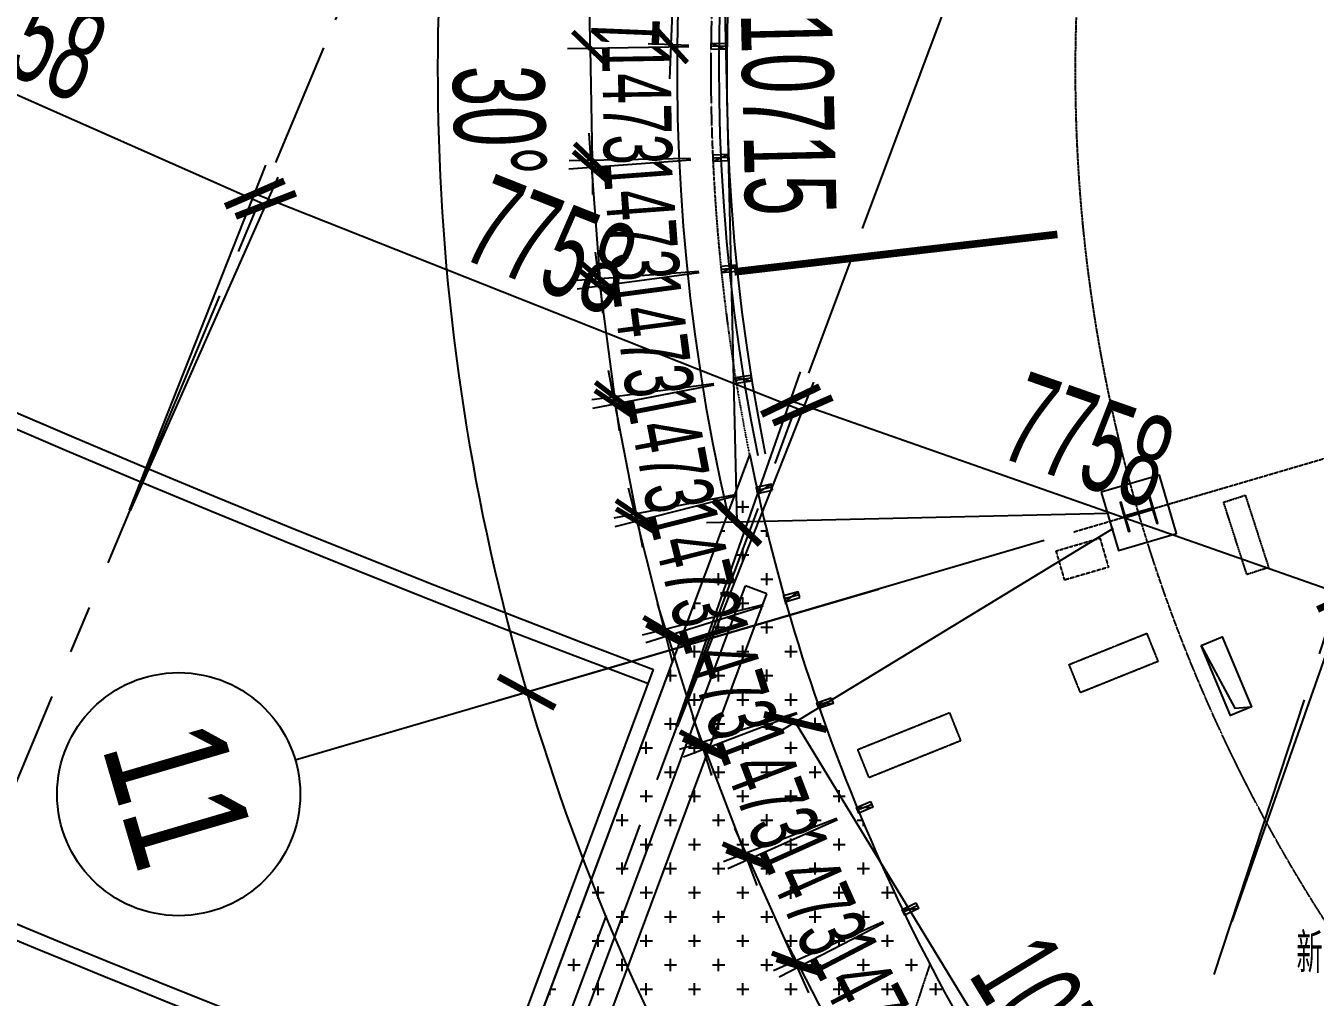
# Model space of a CAD drawing. Extents: x -668578 to 2331563, y -1202445 to 1620273.
# Drawn here: x 523429 to 540407, y 102797 to 115585 of the extents above; entities that cross this region are included whole.
import ezdxf
from ezdxf.enums import TextEntityAlignment as Align

# ---------------------------------------------------------------- set-up
doc = ezdxf.new("R2010")
doc.units = 0
for name, pattern in [('CENTER2', [28.575, 19.05, -3.175, 3.175, -3.175]), ('CONTINOUS', [0]), ('DASH', [0.35, 0.25, -0.1]), ('DOT2', [0.125, 0, -0.125]), ('DOTE', [2.42, 2, -0.2, 0.02, -0.2])]:
    doc.linetypes.add(name, pattern=pattern)
doc.layers.get('0').update_dxf_attribs({"color": 8})
doc.layers.get('Defpoints').update_dxf_attribs({"color": 8})
for name, color, linetype in [('#标注', 8, 'Continuous'), ('#轴线', 8, 'CENTER2'), ('A-AL', 8, 'Continuous'), ('A-BEAM-PLAN-C', 8, 'Continuous'), ('A-COLS-PLAN-S', 8, 'Continuous'), ('A-DIMS-150', 8, 'Continuous'), ('A-EVTR', 8, 'Continuous'), ('A-FLOR-OTLN', 8, 'DOT2'), ('A-GLASS', 8, 'Continuous'), ('A-ROOF-DRAN', 8, 'Continuous'), ('A-WIND-FRAM', 8, 'Continuous'), ('C-AXIS', 8, 'DOTE'), ('dim', 8, 'Continuous'), ('WINDOW', 8, 'Continuous'), ('外轮廓', 8, 'Continuous'), ('建-文字', 8, 'Continuous'), ('暖-消防-挡烟垂壁', 8, 'Continuous')]:
    doc.layers.add(name, color=color, linetype=linetype)
doc.styles.add('JHZX', font='jrs.shx', dxfattribs={"width": 0.6, "bigfont": 'jhz.shx'})
doc.styles.add('XD2008', font='xd-hzs.shx', dxfattribs={"width": 0.7, "bigfont": 'xd-hztxt.shx'})
doc.dimstyles.new('JZBZ-300', dxfattribs={"dimscale": 300, "dimtxt": 3, "dimasz": 1.5, "dimexe": 1, "dimexo": 1, "dimgap": 0.5, "dimtad": 1, "dimdec": 0, "dimdsep": 46, "dimtxsty": 'JHZX', "dimblk1": 'ARCHTICK', "dimblk2": 'ARCHTICK', "dimsah": 1, "dimcen": 0, "dimclrd": 1, "dimclre": 1, "dimclrt": 2, "dimazin": 2, "dimtfac": 1, "dimtdec": 0, "dimtix": 1, "dimtmove": 0, "dimatfit": 3, "dimfxl": 0, "dimtolj": 1, "dimlwd": -1, "dimlwe": -1, "dimarcsym": 0})
doc.dimstyles.new('JZBZ-400', dxfattribs={"dimscale": 400, "dimtxt": 3, "dimasz": 1.5, "dimexe": 1, "dimexo": 1, "dimgap": 0.5, "dimtad": 1, "dimdec": 0, "dimdsep": 46, "dimtxsty": 'JHZX', "dimblk1": 'ARCHTICK', "dimblk2": 'ARCHTICK', "dimsah": 1, "dimcen": 0, "dimclrd": 1, "dimclre": 1, "dimclrt": 2, "dimazin": 2, "dimtfac": 1, "dimtdec": 0, "dimtix": 1, "dimtmove": 0, "dimatfit": 3, "dimfxl": 0, "dimtolj": 1, "dimlwd": -1, "dimlwe": -1, "dimarcsym": 0})

# ---------------------------------------------------------------- blocks, each defined once
blk = doc.blocks.new('_ARCHTICK')
at = {"color": 0, "linetype": 'ByBlock', "const_width": 0.15}
blk.add_lwpolyline([(-0.5, -0.5), (0.5, 0.5)], dxfattribs=at)
blk = doc.blocks.new('*D2918')
at = {"layer": '#标注', "ltscale": 300, "transparency": 16777216}
for p, q in [((52517, 44290), (60086, 50671)), ((174425, -21557), (175612, -11729))]:
    blk.add_line(p, q, dxfattribs=at)
blk.add_arc((197092, 166179), 179600, 220.13382, 263.11563, dxfattribs=at)
at = {"layer": 'Defpoints', "color": 0, "ltscale": 300, "transparency": 16777216}
for p in [(197092, 166179), (52212, 44032), (92699, 20035), (174378, -21955)]:
    blk.add_point(p, dxfattribs=at)
at = {"layer": '#标注', "ltscale": 300, "transparency": 16777216, "xscale": 600, "yscale": 600, "zscale": 600}
for p, rotation in [((59781, 50414), 130.1338192809486), ((175564, -12126), 353.1156299250185)]:
    blk.add_blockref('_ARCHTICK', p, dxfattribs=dict(at, rotation=rotation))
at = {"layer": '#标注', "ltscale": 300, "transparency": 16777216, "insert": (112118, 8861), "char_height": 1200, "attachment_point": 5, "rotation": 331.6247, "style": 'JHZX'}
blk.add_mtext('\\A1;42.98°', dxfattribs=at)
blk = doc.blocks.new('*D2916')
at = {"layer": '#标注', "ltscale": 300, "transparency": 16777216}
for p, q in [((117229, -5229), (120396, 1570)), ((124057, -8248), (126954, -1330))]:
    blk.add_line(p, q, dxfattribs=at)
blk.add_arc((197092, 166179), 182000, 245.01802, 247.28023, dxfattribs=at)
at = {"layer": 'Defpoints', "color": 0, "ltscale": 300, "transparency": 16777216}
for p in [(197092, 166179), (122405, 210), (117060, -5591), (123903, -8617)]:
    blk.add_point(p, dxfattribs=at)
at = {"layer": '#标注', "ltscale": 300, "transparency": 16777216, "xscale": 600, "yscale": 600, "zscale": 600}
for p, rotation in [((120228, 1207), 155.0180245994223), ((126799, -1698), 337.2802253813061)]:
    blk.add_blockref('_ARCHTICK', p, dxfattribs=dict(at, rotation=rotation))
at = {"layer": '#标注', "ltscale": 300, "transparency": 16777216, "insert": (123823, 453), "char_height": 1200, "attachment_point": 5, "rotation": 336.1491, "style": 'JHZX'}
blk.add_mtext('\\A1;2.26°', dxfattribs=at)
blk = doc.blocks.new('*D2917')
at = {"layer": '#标注', "ltscale": 300, "transparency": 16777216}
for p, q in [((124057, -8248), (126954, -1330)), ((130999, -10995), (133620, -3968))]:
    blk.add_line(p, q, dxfattribs=at)
blk.add_arc((197092, 166179), 182000, 247.28023, 249.54243, dxfattribs=at)
at = {"layer": 'Defpoints', "color": 0, "ltscale": 300, "transparency": 16777216}
for p in [(197092, 166179), (129015, -2609), (123903, -8617), (130859, -11369)]:
    blk.add_point(p, dxfattribs=at)
at = {"layer": '#标注', "ltscale": 300, "transparency": 16777216, "xscale": 600, "yscale": 600, "zscale": 600}
for p, rotation in [((126799, -1698), 157.2802253813059), ((133481, -4342), 339.5424261212693)]:
    blk.add_blockref('_ARCHTICK', p, dxfattribs=dict(at, rotation=rotation))
at = {"layer": '#标注', "ltscale": 300, "transparency": 16777216, "insert": (130421, -2309), "char_height": 1200, "attachment_point": 5, "rotation": 338.4113, "style": 'JHZX'}
blk.add_mtext('\\A1;2.26°', dxfattribs=at)
blk = doc.blocks.new('*D2933')
at = {"layer": '#标注', "ltscale": 300, "transparency": 16777216}
for p, q in [((130999, -10995), (133620, -3968)), ((138044, -13465), (140386, -6340))]:
    blk.add_line(p, q, dxfattribs=at)
blk.add_arc((197092, 166179), 182000, 249.54243, 251.80463, dxfattribs=at)
at = {"layer": 'Defpoints', "color": 0, "ltscale": 300, "transparency": 16777216}
for p in [(197092, 166179), (135730, -5165), (130859, -11369), (137919, -13845)]:
    blk.add_point(p, dxfattribs=at)
at = {"layer": '#标注', "ltscale": 300, "transparency": 16777216, "xscale": 600, "yscale": 600, "zscale": 600}
for p, rotation in [((133481, -4342), 159.5424261212701), ((140261, -6720), 341.8046268610909)]:
    blk.add_blockref('_ARCHTICK', p, dxfattribs=dict(at, rotation=rotation))
at = {"layer": '#标注', "ltscale": 300, "transparency": 16777216, "insert": (137124, -4810), "char_height": 1200, "attachment_point": 5, "rotation": 340.6735, "style": 'JHZX'}
blk.add_mtext('\\A1;2.26°', dxfattribs=at)
blk = doc.blocks.new('*D2939')
at = {"layer": '#标注', "ltscale": 300, "transparency": 16777216}
for p, q in [((-1773, -1481), (-9342, -7863)), ((165914, -92056), (164727, -101884))]:
    blk.add_line(p, q, dxfattribs=at)
blk.add_arc((197092, 166179), 269610, 220.13382, 263.11563, dxfattribs=at)
at = {"layer": 'Defpoints', "color": 0, "ltscale": 300, "transparency": 16777216}
for p in [(197092, 166179), (-1467, -1224), (40380, -53208), (165962, -91659)]:
    blk.add_point(p, dxfattribs=at)
at = {"layer": '#标注', "ltscale": 300, "transparency": 16777216, "xscale": 600, "yscale": 600, "zscale": 600}
for p, rotation in [((-9036, -7605), 130.1338192809485), ((164775, -101487), 353.1156299250187)]:
    blk.add_blockref('_ARCHTICK', p, dxfattribs=dict(at, rotation=rotation))
at = {"layer": '#标注', "ltscale": 300, "transparency": 16777216, "insert": (69342, -70334), "char_height": 1200, "attachment_point": 5, "rotation": 331.6247, "style": 'JHZX'}
blk.add_mtext('\\A1;42.98°', dxfattribs=at)
blk = doc.blocks.new('*U2924')
at = {"linetype": 'ByBlock'}
blk.add_line((0, -20), (0, 0), dxfattribs=at)
blk.add_circle((0, -24), 4, dxfattribs=at)
at = {"color": 253, "linetype": 'ByBlock', "style": 'JHZX', "width": 0.75}
blk.add_attdef('AXES', text='', height=4, dxfattribs=at).set_placement((0, -24), align=Align.MIDDLE_CENTER)
blk = doc.blocks.new('*D2949')
at = {"layer": '#标注', "ltscale": 300, "transparency": 16777216}
for p, q in [((133126, -3716), (125838, -1943)), ((133390, -15101), (126193, -17210))]:
    blk.add_line(p, q, dxfattribs=at)
blk.add_arc((154503, -8916), 29100, 166.329, 196.329, dxfattribs=at)
at = {"layer": 'Defpoints', "color": 0, "ltscale": 300, "transparency": 16777216}
for p in [(133515, -3810), (125462, -7052), (154503, -8916), (133774, -14988)]:
    blk.add_point(p, dxfattribs=at)
at = {"layer": '#标注', "ltscale": 300, "transparency": 16777216, "xscale": 600, "yscale": 600, "zscale": 600}
for p, rotation in [((126227, -2038), 76.32902802312397), ((126576, -17097), 286.3290280231245)]:
    blk.add_blockref('_ARCHTICK', p, dxfattribs=dict(at, rotation=rotation))
at = {"layer": '#标注', "ltscale": 300, "transparency": 16777216, "insert": (126210, -9572), "char_height": 1200, "attachment_point": 5, "rotation": 271.329, "style": 'JHZX'}
blk.add_mtext('\\A1;30°', dxfattribs=at)
blk = doc.blocks.new('*D2950')
at = {"layer": '#标注', "ltscale": 300, "transparency": 16777216}
for p, q in [((133390, -15101), (126193, -17210)), ((139311, -24829), (134132, -30253))]:
    blk.add_line(p, q, dxfattribs=at)
blk.add_arc((154503, -8916), 29100, 196.329, 226.329, dxfattribs=at)
at = {"layer": 'Defpoints', "color": 0, "ltscale": 300, "transparency": 16777216}
for p in [(154503, -8916), (133774, -14988), (128421, -21822), (139587, -24539)]:
    blk.add_point(p, dxfattribs=at)
at = {"layer": '#标注', "ltscale": 300, "transparency": 16777216, "xscale": 600, "yscale": 600, "zscale": 600}
for p, rotation in [((126576, -17097), 106.3290280231245), ((134409, -29964), 316.3290280231343)]:
    blk.add_blockref('_ARCHTICK', p, dxfattribs=dict(at, rotation=rotation))
at = {"layer": '#标注', "ltscale": 300, "transparency": 16777216, "insert": (130329, -23630), "char_height": 1200, "attachment_point": 5, "rotation": 301.329, "style": 'JHZX'}
blk.add_mtext('\\A1;30°', dxfattribs=at)
blk = doc.blocks.new('*D2987')
at = {"layer": '#标注', "ltscale": 300, "transparency": 16777216}
for p, q in [((134296, -14943), (129771, -17698)), ((130113, -17490), (135684, -26642)), ((139867, -24096), (135343, -26850))]:
    blk.add_line(p, q, dxfattribs=at)
at = {"layer": 'Defpoints', "color": 0, "ltscale": 300, "transparency": 16777216}
for p in [(134638, -14735), (140209, -23888), (135684, -26642)]:
    blk.add_point(p, dxfattribs=at)
at = {"layer": '#标注', "ltscale": 300, "transparency": 16777216, "xscale": 600, "yscale": 600, "zscale": 600}
for p, rotation in [((130113, -17490), 121.3290179573024), ((135684, -26642), 301.3290179573024)]:
    blk.add_blockref('_ARCHTICK', p, dxfattribs=dict(at, rotation=rotation))
at = {"layer": '#标注', "ltscale": 300, "transparency": 16777216, "insert": (133582, -21650), "char_height": 1200, "attachment_point": 5, "rotation": 301.329, "style": 'JHZX'}
blk.add_mtext('\\A1;10715', dxfattribs=at)
blk = doc.blocks.new('*D2988')
at = {"layer": '#标注', "ltscale": 300, "transparency": 16777216}
for p, q in [((133989, -4032), (128694, -4155)), ((129094, -4146), (129342, -14858)), ((134238, -14745), (128942, -14868))]:
    blk.add_line(p, q, dxfattribs=at)
at = {"layer": 'Defpoints', "color": 0, "ltscale": 300, "transparency": 16777216}
for p in [(134389, -4023), (134638, -14735), (129342, -14858)]:
    blk.add_point(p, dxfattribs=at)
at = {"layer": '#标注', "ltscale": 300, "transparency": 16777216, "xscale": 600, "yscale": 600, "zscale": 600}
for p, rotation in [((129094, -4146), 91.32901795722822), ((129342, -14858), 271.3290179572282)]:
    blk.add_blockref('_ARCHTICK', p, dxfattribs=dict(at, rotation=rotation))
at = {"layer": '#标注', "ltscale": 300, "transparency": 16777216, "insert": (130018, -9484), "char_height": 1200, "attachment_point": 5, "rotation": 271.329, "style": 'JHZX'}
blk.add_mtext('\\A1;10715', dxfattribs=at)
blk = doc.blocks.new('*D3003')
at = {"layer": '#标注', "transparency": 16777216}
for p, q in [((-33156, -5786), (-31360, -1246)), ((-31507, -1618), (-24293, -4472)), ((-25943, -8640), (-24146, -4100))]:
    blk.add_line(p, q, dxfattribs=at)
at = {"layer": 'Defpoints', "color": 0, "transparency": 16777216}
for p in [(-24293, -4472), (-33304, -6158), (-26090, -9012)]:
    blk.add_point(p, dxfattribs=at)
at = {"layer": '#标注', "transparency": 16777216, "xscale": 600, "yscale": 600, "zscale": 600}
for p, rotation in [((-31507, -1618), 158.4113313762998), ((-24293, -4472), 338.4113313762998)]:
    blk.add_blockref('_ARCHTICK', p, dxfattribs=dict(at, rotation=rotation))
at = {"layer": '#标注', "transparency": 16777216, "insert": (-27606, -2301), "char_height": 1200, "attachment_point": 5, "rotation": 338.4113, "style": 'JHZX'}
blk.add_mtext('\\A1;7758', dxfattribs=at)
blk = doc.blocks.new('*D3004')
at = {"layer": '#标注', "transparency": 16777216}
for p, q in [((-25958, -8635), (-24320, -3965)), ((-24452, -4343), (-17131, -6910)), ((-18637, -11202), (-16999, -6533))]:
    blk.add_line(p, q, dxfattribs=at)
at = {"layer": 'Defpoints', "color": 0, "transparency": 16777216}
for p in [(-17131, -6910), (-26090, -9012), (-18769, -11580)]:
    blk.add_point(p, dxfattribs=at)
at = {"layer": '#标注', "transparency": 16777216, "xscale": 600, "yscale": 600, "zscale": 600}
for p, rotation in [((-24452, -4343), 160.6735245071912), ((-17131, -6910), 340.6735245071912)]:
    blk.add_blockref('_ARCHTICK', p, dxfattribs=dict(at, rotation=rotation))
at = {"layer": '#标注', "transparency": 16777216, "insert": (-20527, -4871), "char_height": 1200, "attachment_point": 5, "rotation": 340.6735, "style": 'JHZX'}
blk.add_mtext('\\A1;7758', dxfattribs=at)
blk = doc.blocks.new('*D3007')
at = {"layer": '#标注', "transparency": 16777216}
for p, q in [((-40237, -2655), (-38295, 1737)), ((-38457, 1371), (-31362, -1766)), ((-33142, -5792), (-31200, -1400))]:
    blk.add_line(p, q, dxfattribs=at)
at = {"layer": 'Defpoints', "color": 0, "transparency": 16777216}
for p in [(-31362, -1766), (-40399, -3021), (-33304, -6158)]:
    blk.add_point(p, dxfattribs=at)
at = {"layer": '#标注', "transparency": 16777216, "xscale": 600, "yscale": 600, "zscale": 600}
for p, rotation in [((-38457, 1371), 156.149138245412), ((-31362, -1766), 336.149138245412)]:
    blk.add_blockref('_ARCHTICK', p, dxfattribs=dict(at, rotation=rotation))
at = {"layer": '#标注', "transparency": 16777216, "insert": (-34586, 534), "char_height": 1200, "attachment_point": 5, "rotation": 336.1491, "style": 'JHZX'}
blk.add_mtext('\\A1;7758', dxfattribs=at)
blk = doc.blocks.new('*D2048')
at = {"layer": '#标注', "color": 1, "ltscale": 300, "transparency": 16777216}
for p, q in [((531984, 116807), (532003, 117257)), ((532220, 116797), (531685, 116819)), ((531984, 116807), (531923, 115335)), ((532159, 115326), (531624, 115348)), ((531923, 115335), (531905, 114886))]:
    blk.add_line(p, q, dxfattribs=at)
at = {"layer": 'Defpoints', "color": 0, "ltscale": 300, "transparency": 16777216}
for p in [(532520, 116785), (531923, 115335), (532459, 115313)]:
    blk.add_point(p, dxfattribs=at)
at = {"layer": '#标注', "color": 1, "ltscale": 300, "transparency": 16777216, "xscale": 450, "yscale": 450, "zscale": 450}
for p, rotation in [((531984, 116807), 267.6305211200087), ((531923, 115335), 87.63052112000868)]:
    blk.add_blockref('_ARCHTICK', p, dxfattribs=dict(at, rotation=rotation))
at = {"layer": '#标注', "color": 2, "ltscale": 300, "transparency": 16777216, "insert": (531354, 116096), "char_height": 900, "attachment_point": 5, "rotation": 87.6305, "style": 'JHZX'}
blk.add_mtext('\\A1;1473', dxfattribs=at)
blk = doc.blocks.new('*D2049')
at = {"layer": '#标注', "color": 1, "ltscale": 300, "transparency": 16777216}
for p, q in [((530861, 115287), (530854, 115737)), ((532159, 115308), (530561, 115282)), ((530861, 115287), (530886, 113814)), ((532183, 113836), (530586, 113809)), ((530886, 113814), (530893, 113364))]:
    blk.add_line(p, q, dxfattribs=at)
at = {"layer": 'Defpoints', "color": 0, "ltscale": 300, "transparency": 16777216}
for p in [(532459, 115313), (530886, 113814), (532483, 113841)]:
    blk.add_point(p, dxfattribs=at)
at = {"layer": '#标注', "color": 1, "ltscale": 300, "transparency": 16777216, "xscale": 450, "yscale": 450, "zscale": 450}
for p, rotation in [((530861, 115287), 270.9405587679716), ((530886, 113814), 90.94055876797158)]:
    blk.add_blockref('_ARCHTICK', p, dxfattribs=dict(at, rotation=rotation))
at = {"layer": '#标注', "color": 2, "ltscale": 300, "transparency": 16777216, "insert": (531473, 114560), "char_height": 900, "attachment_point": 5, "rotation": 270.9406, "style": 'JHZX'}
blk.add_mtext('\\A1;1473', dxfattribs=at)
blk = doc.blocks.new('*D2050')
at = {"layer": '#标注', "color": 1, "ltscale": 300, "transparency": 16777216}
for p, q in [((530880, 113721), (530846, 114170)), ((532184, 113818), (530580, 113699)), ((530880, 113721), (530989, 112253)), ((532293, 112350), (530689, 112230)), ((530989, 112253), (531022, 111804))]:
    blk.add_line(p, q, dxfattribs=at)
at = {"layer": 'Defpoints', "color": 0, "ltscale": 300, "transparency": 16777216}
for p in [(532483, 113841), (530989, 112253), (532592, 112372)]:
    blk.add_point(p, dxfattribs=at)
at = {"layer": '#标注', "color": 1, "ltscale": 300, "transparency": 16777216, "xscale": 450, "yscale": 450, "zscale": 450}
for p, rotation in [((530880, 113721), 274.2505964159392), ((530989, 112253), 94.25059641593927)]:
    blk.add_blockref('_ARCHTICK', p, dxfattribs=dict(at, rotation=rotation))
at = {"layer": '#标注', "color": 2, "ltscale": 300, "transparency": 16777216, "insert": (531532, 113031), "char_height": 900, "attachment_point": 5, "rotation": 274.2506, "style": 'JHZX'}
blk.add_mtext('\\A1;1473', dxfattribs=at)
blk = doc.blocks.new('*D2051')
at = {"layer": '#标注', "color": 1, "ltscale": 300, "transparency": 16777216}
for p, q in [((530988, 112159), (530929, 112605)), ((532295, 112332), (530691, 112119)), ((530988, 112159), (531182, 110699)), ((532489, 110872), (530884, 110659)), ((531182, 110699), (531241, 110253))]:
    blk.add_line(p, q, dxfattribs=at)
at = {"layer": 'Defpoints', "color": 0, "ltscale": 300, "transparency": 16777216}
for p in [(532592, 112372), (532786, 110912), (531182, 110699)]:
    blk.add_point(p, dxfattribs=at)
at = {"layer": '#标注', "color": 1, "ltscale": 300, "transparency": 16777216, "xscale": 450, "yscale": 450, "zscale": 450}
for p, rotation in [((530988, 112159), 277.5606340638996), ((531182, 110699), 97.56063406389963)]:
    blk.add_blockref('_ARCHTICK', p, dxfattribs=dict(at, rotation=rotation))
at = {"layer": '#标注', "color": 2, "ltscale": 300, "transparency": 16777216, "insert": (531680, 111508), "char_height": 900, "attachment_point": 5, "rotation": 277.5606, "style": 'JHZX'}
blk.add_mtext('\\A1;1473', dxfattribs=at)
blk = doc.blocks.new('*D2052')
at = {"layer": '#标注', "color": 1, "ltscale": 300, "transparency": 16777216}
for p, q in [((531187, 110605), (531102, 111047)), ((532491, 110855), (530892, 110548)), ((531187, 110605), (531464, 109158)), ((532769, 109409), (531170, 109102)), ((531464, 109158), (531549, 108716))]:
    blk.add_line(p, q, dxfattribs=at)
at = {"layer": 'Defpoints', "color": 0, "ltscale": 300, "transparency": 16777216}
for p in [(532786, 110912), (533064, 109465), (531464, 109158)]:
    blk.add_point(p, dxfattribs=at)
at = {"layer": '#标注', "color": 1, "ltscale": 300, "transparency": 16777216, "xscale": 450, "yscale": 450, "zscale": 450}
for p, rotation in [((531187, 110605), 280.8706717118635), ((531464, 109158), 100.8706717118635)]:
    blk.add_blockref('_ARCHTICK', p, dxfattribs=dict(at, rotation=rotation))
at = {"layer": '#标注', "color": 2, "ltscale": 300, "transparency": 16777216, "insert": (531915, 109995), "char_height": 900, "attachment_point": 5, "rotation": 280.8707, "style": 'JHZX'}
blk.add_mtext('\\A1;1473', dxfattribs=at)
blk = doc.blocks.new('*D2053')
at = {"layer": '#标注', "color": 1, "ltscale": 300, "transparency": 16777216}
for p, q in [((532773, 109392), (531184, 108990)), ((531475, 109064), (531365, 109500)), ((531475, 109064), (531836, 107636)), ((533134, 107964), (531545, 107563)), ((531836, 107636), (531946, 107200))]:
    blk.add_line(p, q, dxfattribs=at)
at = {"layer": 'Defpoints', "color": 0, "ltscale": 300, "transparency": 16777216}
for p in [(533064, 109465), (533425, 108038), (531836, 107636)]:
    blk.add_point(p, dxfattribs=at)
at = {"layer": '#标注', "color": 1, "ltscale": 300, "transparency": 16777216, "xscale": 450, "yscale": 450, "zscale": 450}
for p, rotation in [((531475, 109064), 284.1807093598268), ((531836, 107636), 104.1807093598268)]:
    blk.add_blockref('_ARCHTICK', p, dxfattribs=dict(at, rotation=rotation))
at = {"layer": '#标注', "color": 2, "ltscale": 300, "transparency": 16777216, "insert": (532237, 108497), "char_height": 900, "attachment_point": 5, "rotation": 284.1807, "style": 'JHZX'}
blk.add_mtext('\\A1;1473', dxfattribs=at)
blk = doc.blocks.new('*D2054')
at = {"layer": '#标注', "color": 1, "ltscale": 300, "transparency": 16777216}
for p, q in [((533139, 107947), (531595, 107461)), ((531881, 107551), (531746, 107980)), ((531881, 107551), (532324, 106146)), ((533581, 106543), (532038, 106056)), ((532324, 106146), (532459, 105717))]:
    blk.add_line(p, q, dxfattribs=at)
at = {"layer": 'Defpoints', "color": 0, "ltscale": 300, "transparency": 16777216}
for p in [(533425, 108038), (533867, 106633), (532324, 106146)]:
    blk.add_point(p, dxfattribs=at)
at = {"layer": '#标注', "color": 1, "ltscale": 300, "transparency": 16777216, "xscale": 450, "yscale": 450, "zscale": 450}
for p, rotation in [((531881, 107551), 287.4907470077891), ((532324, 106146), 107.4907470077892)]:
    blk.add_blockref('_ARCHTICK', p, dxfattribs=dict(at, rotation=rotation))
at = {"layer": '#标注', "color": 2, "ltscale": 300, "transparency": 16777216, "insert": (532675, 107029), "char_height": 900, "attachment_point": 5, "rotation": 287.4907, "style": 'JHZX'}
blk.add_mtext('\\A1;1473', dxfattribs=at)
blk = doc.blocks.new('*D2055')
at = {"layer": '#标注', "color": 1, "ltscale": 300, "transparency": 16777216}
for p, q in [((533587, 106526), (532091, 105958)), ((532372, 106065), (532212, 106485)), ((532372, 106065), (532895, 104688)), ((534110, 105149), (532615, 104581)), ((532895, 104688), (533055, 104267))]:
    blk.add_line(p, q, dxfattribs=at)
at = {"layer": 'Defpoints', "color": 0, "ltscale": 300, "transparency": 16777216}
for p in [(533867, 106633), (534390, 105256), (532895, 104688)]:
    blk.add_point(p, dxfattribs=at)
at = {"layer": '#标注', "color": 1, "ltscale": 300, "transparency": 16777216, "xscale": 450, "yscale": 450, "zscale": 450}
for p, rotation in [((532372, 106065), 290.8007846557531), ((532895, 104688), 110.800784655753)]:
    blk.add_blockref('_ARCHTICK', p, dxfattribs=dict(at, rotation=rotation))
at = {"layer": '#标注', "color": 2, "ltscale": 300, "transparency": 16777216, "insert": (533194, 105589), "char_height": 900, "attachment_point": 5, "rotation": 290.8008, "style": 'JHZX'}
blk.add_mtext('\\A1;1473', dxfattribs=at)
blk = doc.blocks.new('*D2056')
at = {"layer": '#标注', "color": 1, "ltscale": 300, "transparency": 16777216}
for p, q in [((534117, 105134), (532674, 104488)), ((532948, 104611), (532764, 105021)), ((532948, 104611), (533550, 103266)), ((534718, 103789), (533276, 103144)), ((533550, 103266), (533734, 102856))]:
    blk.add_line(p, q, dxfattribs=at)
at = {"layer": 'Defpoints', "color": 0, "ltscale": 300, "transparency": 16777216}
for p in [(534390, 105256), (534992, 103912), (533550, 103266)]:
    blk.add_point(p, dxfattribs=at)
at = {"layer": '#标注', "color": 1, "ltscale": 300, "transparency": 16777216, "xscale": 450, "yscale": 450, "zscale": 450}
for p, rotation in [((532948, 104611), 294.1108223037184), ((533550, 103266), 114.1108223037184)]:
    blk.add_blockref('_ARCHTICK', p, dxfattribs=dict(at, rotation=rotation))
at = {"layer": '#标注', "color": 2, "ltscale": 300, "transparency": 16777216, "insert": (533797, 104184), "char_height": 900, "attachment_point": 5, "rotation": 294.1108, "style": 'JHZX'}
blk.add_mtext('\\A1;1473', dxfattribs=at)
blk = doc.blocks.new('*D2057')
at = {"layer": '#标注', "color": 1, "ltscale": 300, "transparency": 16777216}
for p, q in [((534726, 103774), (533349, 103059)), ((533615, 103197), (533408, 103597)), ((533615, 103197), (534293, 101890)), ((535404, 102466), (534027, 101752)), ((534293, 101890), (534501, 101491))]:
    blk.add_line(p, q, dxfattribs=at)
at = {"layer": 'Defpoints', "color": 0, "ltscale": 300, "transparency": 16777216}
for p in [(534992, 103912), (535670, 102604), (534293, 101890)]:
    blk.add_point(p, dxfattribs=at)
at = {"layer": '#标注', "color": 1, "ltscale": 300, "transparency": 16777216, "xscale": 450, "yscale": 450, "zscale": 450}
for p, rotation in [((533615, 103197), 297.4208599516778), ((534293, 101890), 117.4208599516778)]:
    blk.add_blockref('_ARCHTICK', p, dxfattribs=dict(at, rotation=rotation))
at = {"layer": '#标注', "color": 2, "ltscale": 300, "transparency": 16777216, "insert": (534487, 102820), "char_height": 900, "attachment_point": 5, "rotation": 297.4209, "style": 'JHZX'}
blk.add_mtext('\\A1;1473', dxfattribs=at)
blk = doc.blocks.new('幕墙分隔')
for p, q in [((-40, -100), (40, 100)), ((0, 100), (0, -100))]:
    blk.add_line(p, q)
blk.add_lwpolyline([(-40, 100), (40, 100), (40, -100), (-40, -100)], close=True)
blk = doc.blocks.new('A$C145C2DD4')
at = {"layer": '暖-消防-挡烟垂壁', "color": 3, "linetype": 'DASH', "const_width": 100}
blk.add_lwpolyline([(143232, 66304), (147485, 66798)], dxfattribs=at)
blk = doc.blocks.new('A$C9fbb2d7a')
at = {"layer": '外轮廓'}
h = blk.add_hatch(dxfattribs=at)
h.set_pattern_fill('CROSS', color=8, scale=200)
h.set_pattern_definition([(0, (-1238859.8, -412081.4), (317.5, 317.5), [158.75, -476.25]), (90, (-1238780.44, -412160.77), (-317.5, 317.5), [158.75, -476.25])])
edge = h.paths.add_edge_path()
edge.add_line((-30228, -19102), (-24988, -5057))
edge.add_arc((0, 0), 25495, 191.4407, 216.1386)
edge.add_line((-20589, -15035), (-22790, -21731))
edge.add_line((-22790, -21731), (-30228, -19102))
at = {"layer": 'A-AL'}
for points in [[(25749, -3172, 0.000605), (25756, -3109, 1.190623), (-25280, -5840, 1.190623)], [(-143011, -4763, 0.37323), (-142744, -8750, 0.170493), (12906, -84262, 0.412397), (16280, -81597), (25756, -3110)], [(-30332, -19384, -0.03866), (-59402, -5839, -0.03866)]]:
    blk.add_lwpolyline(points, format="xyb", dxfattribs=at)
at = {"layer": 'A-BEAM-PLAN-C', "linetype": 'DASH'}
for points in [[(-18750, -5681), (-18465, -5589), (-18158, -6541), (-18444, -6633)], [(-20843, -6705), (-20955, -6322), (-20379, -6153), (-20267, -6537)], [(-20784, -7817), (-19763, -7407), (-19614, -7778), (-20635, -8188)], [(-22361, -8451), (-22212, -8822), (-23418, -9307), (-23567, -8936)]]:
    blk.add_lwpolyline(points, close=True, dxfattribs=at)
at = {"layer": 'A-BEAM-PLAN-C'}
blk.add_lwpolyline([(-19044, -7566), (-18768, -7451), (-18383, -8374), (-18660, -8489)], close=True, dxfattribs=at)
at = {"layer": 'A-COLS-PLAN-S', "linetype": 'CONTINOUS', "ltscale": 750}
for points in [[(-20361, -5548), (-20136, -6316), (-19369, -6091), (-19594, -5324)], [(-19685, -5777), (-19631, -5960), (-19617, -5956), (-19729, -5572), (-19744, -5576), (-19690, -5758), (-20045, -5862), (-20099, -5680), (-20113, -5684), (-20001, -6068), (-19986, -6064), (-20040, -5881)]]:
    blk.add_lwpolyline(points, close=True, dxfattribs=at)
at = {"layer": 'A-DIMS-150'}
blk.add_lwpolyline([(-19044, -7566), (-18603, -8392), (-18383, -8374)], dxfattribs=at)
at = {"layer": 'A-EVTR', "linetype": 'DASH'}
blk.add_line((-22619, -11763), (-25583, -20781), dxfattribs=at)
at = {"layer": 'A-FLOR-OTLN'}
for centre, radius, start, end in [((0, 0), 25500, 321.1977, 191.4604), ((42590, 175095), 260600, 224.76926, 263.47095)]:
    blk.add_arc(centre, radius, start, end, dxfattribs=at)
at = {"layer": 'A-GLASS'}
for centre, radius, start, end in [((3, 1), 25398, 350.6111, 191.5062), ((16, -9), 25308, 350.7219, 191.4785)]:
    blk.add_arc(centre, radius, start, end, dxfattribs=at)
at = {"layer": 'A-ROOF-DRAN'}
for p, q in [((-29709, -19286), (-25045, -6782)), ((-24763, -6887), (-25045, -6782)), ((-29426, -19386), (-24763, -6887))]:
    blk.add_line(p, q, dxfattribs=at)
at = {"layer": '外轮廓', "color": 3, "linetype": 'DASH', "ltscale": 5}
blk.add_line((-30490, -19805), (-24988, -5057), dxfattribs=at)
at = {"layer": '外轮廓', "color": 8}
for p, q in [((-28492, -13879), (-26255, -7882)), ((-28305, -13949), (-26068, -7952))]:
    blk.add_line(p, q, dxfattribs=at)
at = {"layer": '外轮廓', "color": 3, "linetype": 'DASH', "ltscale": 5}
blk.add_lwpolyline([(-112763, 26786), (-144951, -5020, 0.412976), (-144980, -8689, 0.149442), (-10150, -82155, 0.414726), (-7076, -80123), (1875, -35767, 0.413123), (-150, -32706, -0.149509), (-109077, 26754, 0.415715), (-112763, 26786)], format="xyb", close=True, dxfattribs=at)
at = {"layer": '外轮廓', "color": 8}
blk.add_lwpolyline([(-30228, -19102), (-24988, -5057, 0.108184), (-20589, -15035), (-22790, -21731), (-30228, -19102)], format="xyb", dxfattribs=at)
at = {"layer": '外轮廓'}
for radius, start, end in [(195700, 211.06464, 249.3814), (195500, 211.09996, 249.38124), (201700, 240.46522, 249.38619), (201900, 240.522, 249.38635)]:
    blk.add_arc((42590, 175095), radius, start, end, dxfattribs=at)
at = {"layer": 'A-WIND-FRAM'}
for p, rotation in [((-25398, 321), 269.275010282956), ((-25073, -4063), 279.2044833860518), ((-23997, -8326), 289.1339557535302), ((-23476, -9697), 292.4437803664339), ((-22877, -11036), 295.7536042437217)]:
    blk.add_blockref('幕墙分隔', p, dxfattribs=dict(at, rotation=rotation))
for p, xscale, rotation in [((-25374, -1146), -0.9999999999999998, 272.5848341604453), ((-25266, -2609), -1, 275.894658773349), ((-24797, -5504), -1, 282.5143072635411), ((-24437, -6926), -1, 285.824131140829)]:
    blk.add_blockref('幕墙分隔', p, dxfattribs=dict(at, xscale=xscale, rotation=rotation))
at = {"layer": 'WINDOW'}
blk.add_blockref('A$C145C2DD4', (-168424, -68953), dxfattribs=at)
at = {"layer": '建-文字', "style": 'XD2008', "width": 0.7}
blk.add_text('新风井', height=525, dxfattribs=at).set_placement((-17793, -11881))
blk = doc.blocks.new('A$Caccc0cd0')
at = {"layer": '#标注'}
for p1, p2, distance, picture, middle in [((-40398.9, -3020.9), (-33303.5, -6157.8), 4802.1, '*D3007', (-34586, 534.3)), ((-33303.5, -6157.8), (-26089.9, -9012.2), 4882.8, '*D3003', (-27605.8, -2300.9)), ((-26089.9, -9012.2), (-18769.2, -11579.7), 4948.5, '*D3004', (-20527.1, -4871.4))]:
    dim = blk.add_aligned_dim(p1=p1, p2=p2, distance=distance, dimstyle='JZBZ-400', override={"dimclrd": 256, "dimclre": 256, "dimclrt": 256}, dxfattribs=at)
    dim.commit()
    dim.dimension.update_dxf_attribs({"geometry": picture, "text_midpoint": middle})
blk = doc.blocks.new('DSGDFG')
at = {"layer": '#标注', "ltscale": 300}
blk.add_arc((197092.2, 166179.2), 257800, 220.136073, 263.11563, dxfattribs=at)
at = {"layer": '#轴线', "ltscale": 200}
for p, q in [((96783.9, -73383.1), (123902.6, -8616.5)), ((106320.1, -77150.8), (130859.3, -11369.3)), ((115998, -80537.3), (137919.2, -13845.3))]:
    blk.add_line(p, q, dxfattribs=at)
for radius in [206950, 212800, 220600, 228400, 236200, 244000, 251800, 257800]:
    blk.add_arc((197092.2, 166179.2), radius, 218.438892, 265.140584, dxfattribs=at)
at = {"layer": 'C-AXIS', "ltscale": 2}
blk.add_line((133773.9, -14988.5), (151623.6, -9759), dxfattribs=at)
blk.add_circle((154502.6, -8915.6), 20700, dxfattribs=at)
at = {"layer": '#标注', "ltscale": 300}
blk.add_blockref('A$Caccc0cd0', (154502.6, -8915.6), dxfattribs=at)
at = {"layer": '#标注', "linetype": 'ByBlock', "xscale": 400, "yscale": 400, "rotation": 286.3288078296102}
blk.add_blockref('*U2924', (131206.1, -15740.8), dxfattribs=at).add_auto_attribs({'AXES': '11'})
at = {"layer": '#标注', "ltscale": 300}
for base, center, p1, p2, picture, middle in [((40379.7, -53208.3), (197092.1, 166179.2), (-1467, -1223.5), (165961.7, -91658.5), '*D2939', (69341.6, -70334.5)), ((92698.6, 20034.9), (197092.1, 166179.2), (52211.6, 44032.2), (174377.5, -21954.5), '*D2918', (112118.4, 8861.3)), ((122405.3, 209.7), (197092.1, 166179.2), (117060, -5591.3), (123902.6, -8616.5), '*D2916', (123822.6, 453.5)), ((129014.8, -2609), (197092.1, 166179.2), (123902.6, -8616.5), (130859.3, -11369.3), '*D2917', (130421.3, -2309.5)), ((135730.3, -5164.7), (197092.1, 166179.2), (130859.3, -11369.3), (137919.2, -13845.3), '*D2933', (137123.9, -4809.9)), ((125462.3, -7052.4), (154502.6, -8915.6), (133514.6, -3810.5), (133773.9, -14988.5), '*D2949', (126210.2, -9571.9)), ((128421.4, -21822.1), (154502.6, -8915.6), (133773.9, -14988.5), (139587.5, -24539.2), '*D2950', (130328.9, -23630.2))]:
    dim = blk.add_angular_dim_3p(base=base, center=center, p1=p1, p2=p2, dimstyle='JZBZ-400', override={"dimclrd": 256, "dimclre": 256, "dimclrt": 256}, dxfattribs=at)
    dim.commit()
    dim.dimension.update_dxf_attribs({"geometry": picture, "text_midpoint": middle})
for p1, p2, picture, middle in [((134389.1, -4023.2), (134637.6, -14735.4), '*D2988', (130017.7, -9483.6)), ((134637.6, -14735.4), (140208.9, -23888.2), '*D2987', (133582, -21650))]:
    dim = blk.add_aligned_dim(p1=p1, p2=p2, distance=-5296.9, dimstyle='JZBZ-400', override={"dimclrd": 256, "dimclre": 256, "dimclrt": 256}, dxfattribs=at)
    dim.commit()
    dim.dimension.update_dxf_attribs({"geometry": picture, "text_midpoint": middle})
blk = doc.blocks.new('HFJHG')
at = {"layer": '#标注', "ltscale": 300}
for p1, p2, distance, picture, middle in [((532519.9, 116784.7), (532459, 115313.1), -536, '*D2048', (531354.4, 116095.9)), ((532459, 115313.2), (532483.2, 113840.5), -1597.8, '*D2049', (531473.5, 114560.5)), ((532483.2, 113840.6), (532592.3, 112371.8), -1608.1, '*D2050', (531532.4, 113031.5)), ((532592.3, 112371.9), (532786.1, 110911.8), -1618.4, '*D2051', (531679.7, 111507.8)), ((532786.1, 110911.9), (533063.9, 109465.4), -1628.7, '*D2052', (531914.8, 109994.6)), ((533063.9, 109465.5), (533424.7, 108037.5), -1639, '*D2053', (532237, 108497)), ((533424.7, 108037.6), (533867.3, 106632.8), -1618.5, '*D2054', (532674.6, 107029.1)), ((533867.3, 106632.9), (534390.4, 105256), -1599.6, '*D2055', (533194.4, 105589.5)), ((534390.3, 105256.1), (534992, 103911.7), -1580, '*D2056', (533796.7, 104183.6)), ((534992, 103911.8), (535670.3, 102604.4), -1551.1, '*D2057', (534486.9, 102820.1))]:
    dim = blk.add_aligned_dim(p1=p1, p2=p2, distance=distance, dimstyle='JZBZ-300', dxfattribs=at)
    dim.commit()
    dim.dimension.update_dxf_attribs({"geometry": picture, "text_midpoint": middle})

msp = doc.modelspace()

# ---------------------------------------------------------------- block references
at = {"layer": '#标注'}
for name, p in [('DSGDFG', (403448.9, 123910)), ('HFJHG', (0, 0))]:
    msp.add_blockref(name, p, dxfattribs=at)
at = {"layer": 'dim', "ltscale": 300}
msp.add_blockref('A$C9fbb2d7a', (557951.5, 114994.4), dxfattribs=at)

doc.saveas('drawing.dxf')
